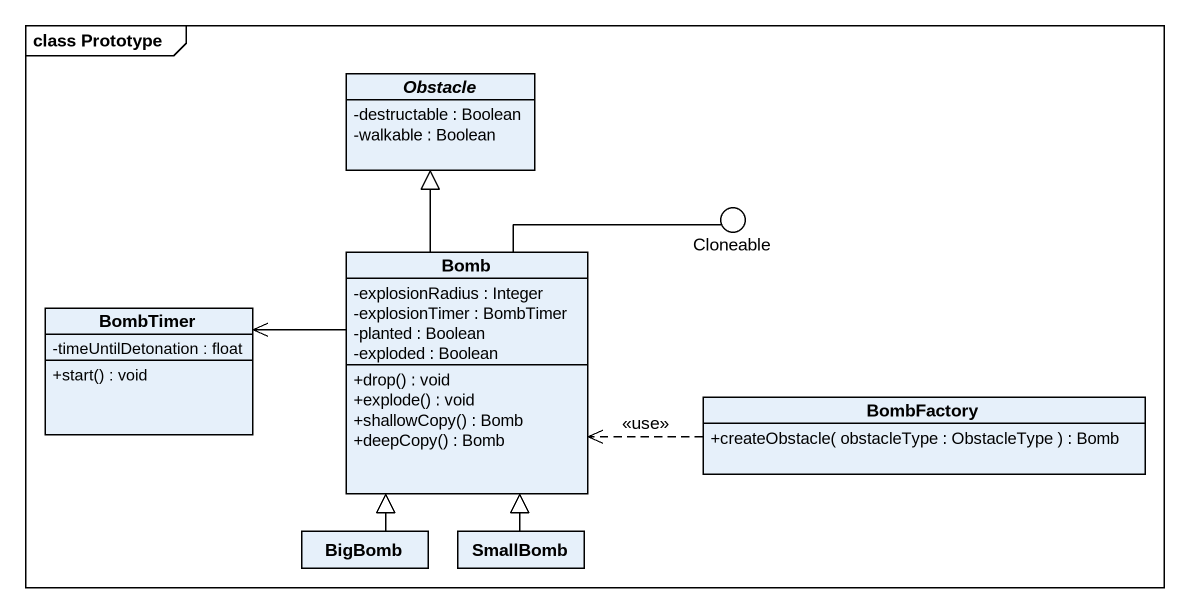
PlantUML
@startuml
mainframe class Prototype
allowmixing
hide circle
hide empty members
skinparam classAttributeIconSize 0
abstract class Obstacle {
  -destructable : Boolean
  -walkable : Boolean
}
class Bomb {
  -explosionRadius : Integer
  -explosionTimer : BombTimer
  -planted : Boolean
  -exploded : Boolean
  +drop() : void
  +explode() : void
  +shallowCopy() : Bomb
  +deepCopy() : Bomb
}
() Cloneable
class BombTimer {
  -timeUntilDetonation : float
  +start() : void
}
class BombFactory {
  +createObstacle( obstacleType : ObstacleType ) : Bomb
}
class BigBomb
class SmallBomb
Bomb -up-|> Obstacle
Bomb -right- Cloneable
Bomb -left-> BombTimer
BombFactory .left.> Bomb : <<use>>
BigBomb -up-|> Bomb
SmallBomb -up-|> Bomb
@enduml
